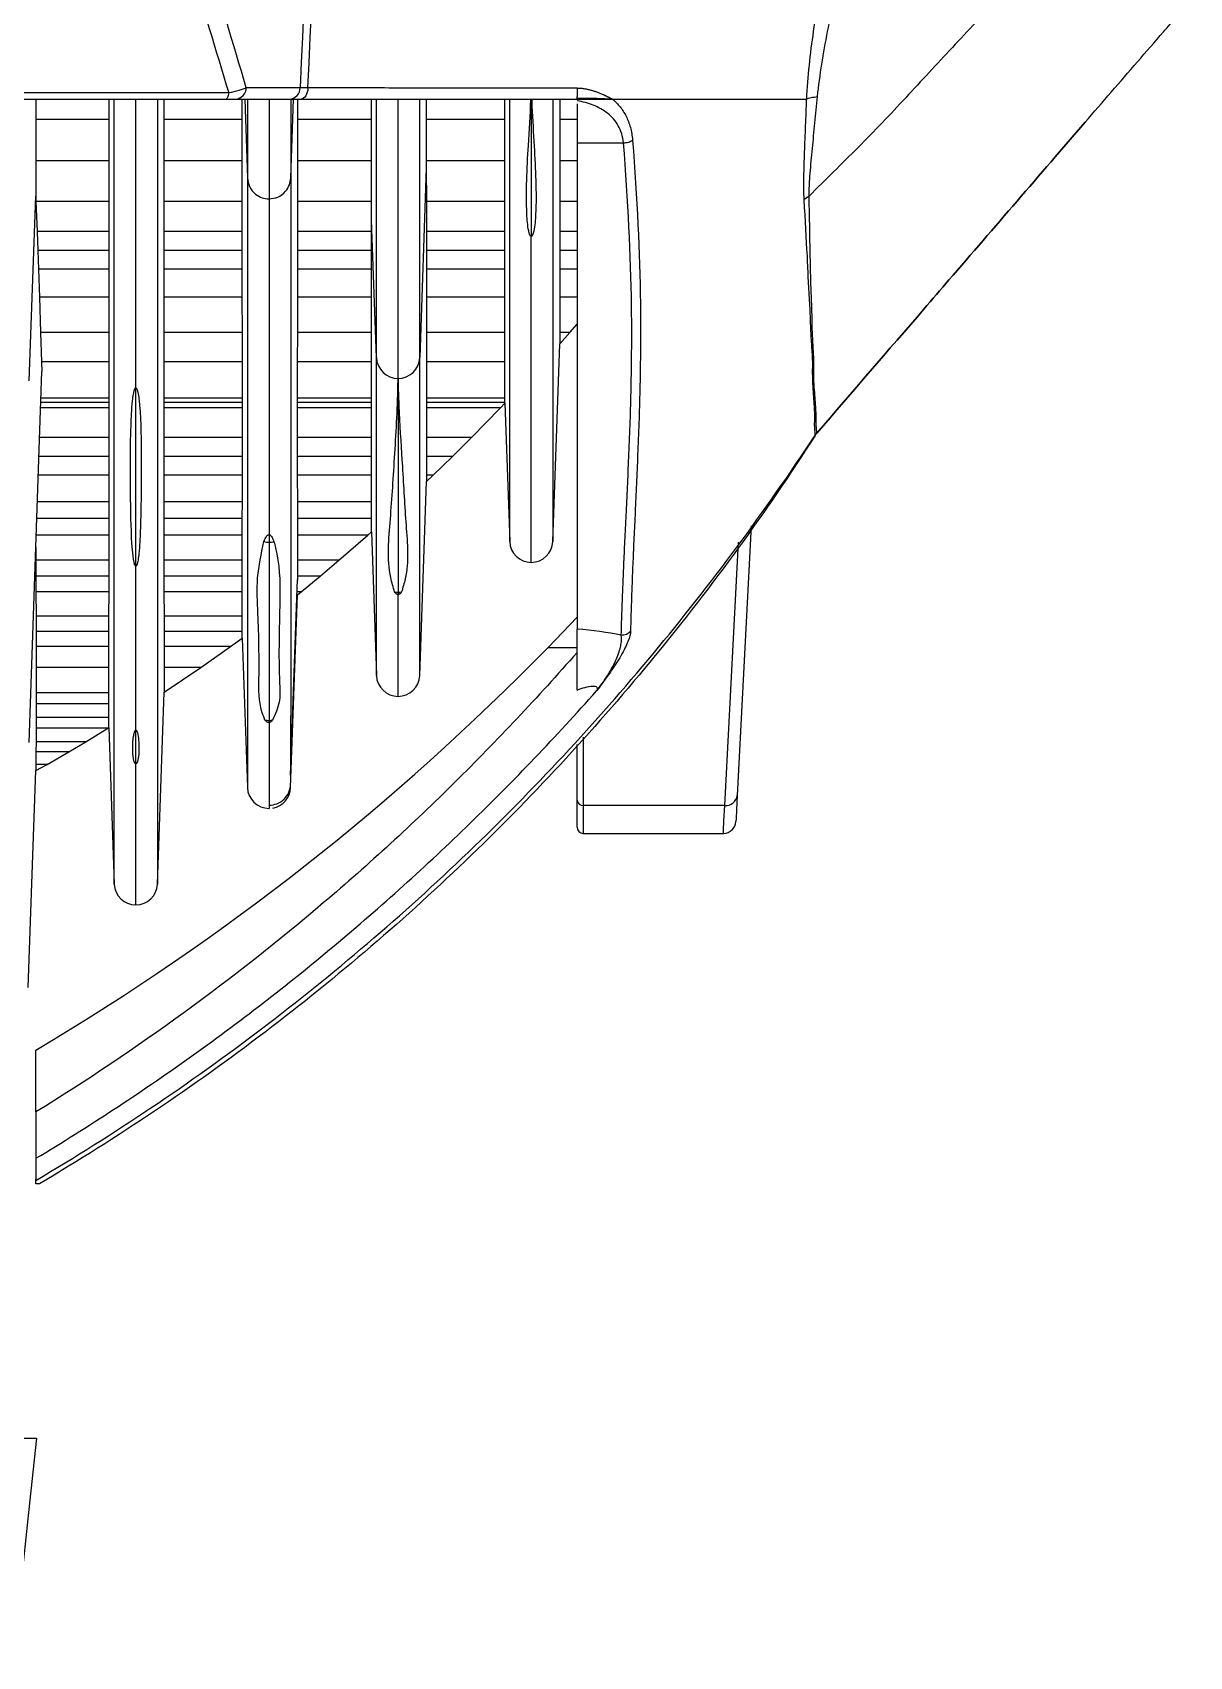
# Model space of a CAD drawing. Extents: x 9.3 to 87, y 1.1 to 68.8.
# Drawn here: x 39.474 to 42.254, y 2.751 to 6.653 of the extents above; entities that cross this region are included whole.
import ezdxf

# ---------------------------------------------------------------- set-up
doc = ezdxf.new("R2010")
doc.units = 0
doc.header["$MEASUREMENT"] = 0
doc.layers.add('OBJECT', color=7, linetype='CONTINUOUS')

msp = doc.modelspace()

# ---------------------------------------------------------------- linework, layer by layer
at = {"layer": 'OBJECT'}
for p, q in [((39.9457, 6.508), (38.1925, 6.508)), ((38.1925, 6.493), (39.9393, 6.493)), ((39.482, 6.493), (39.482, 6.4435)), ((39.6581, 6.4435), (39.6581, 6.493)), ((39.7901, 6.493), (39.79, 6.4435)), ((39.9623, 6.493), (40.0918, 6.493)), ((39.9782, 6.4435), (39.9782, 6.493)), ((39.9841, 6.493), (39.9907, 6.3034)), ((40.0947, 6.3034), (40.1013, 6.493)), ((40.1109, 6.493), (40.1109, 6.4435)), ((40.2889, 6.4435), (40.2889, 6.493)), ((40.4204, 6.493), (40.4204, 6.4435)), ((40.6089, 6.4435), (40.609, 6.493)), ((40.6725, 6.4917), (40.6725, 6.1631)), ((40.7411, 6.493), (40.7411, 6.4435)), ((40.7825, 6.4816), (40.7825, 6.3877)), ((41.3231, 6.493), (41.3333, 6.4929)), ((39.482, 6.4435), (39.482, 6.3448)), ((39.6581, 6.4435), (39.482, 6.4435)), ((39.6581, 6.3448), (39.6581, 6.4435)), ((39.79, 6.4435), (39.79, 6.3448)), ((39.9782, 6.4435), (39.79, 6.4435)), ((39.9782, 6.3448), (39.9782, 6.4435)), ((40.1109, 6.4435), (40.1109, 6.3448)), ((40.2889, 6.4435), (40.1109, 6.4435)), ((40.289, 6.3448), (40.2889, 6.4435)), ((40.4204, 6.4435), (40.4204, 6.3448)), ((40.6089, 6.4435), (40.4204, 6.4435)), ((40.609, 6.3448), (40.6089, 6.4435)), ((40.7411, 6.4435), (40.741, 6.3448)), ((40.7825, 6.4435), (40.7411, 6.4435)), ((40.7825, 6.3877), (40.8941, 6.3877)), ((40.7825, 6.3877), (40.7825, 5.2196)), ((39.482, 6.3448), (39.482, 6.2593)), ((39.6581, 6.3448), (39.482, 6.3448)), ((39.6582, 6.2471), (39.6581, 6.3448)), ((39.79, 6.3448), (39.7899, 6.2471)), ((39.9782, 6.3448), (39.79, 6.3448)), ((39.9782, 6.2471), (39.9782, 6.3448)), ((40.1109, 6.3448), (40.1108, 6.2471)), ((40.289, 6.3448), (40.1109, 6.3448)), ((40.289, 6.2471), (40.289, 6.3448)), ((40.4204, 6.3271), (40.4045, 5.8719)), ((40.4204, 6.3448), (40.4204, 6.3271)), ((40.609, 6.3448), (40.4204, 6.3448)), ((40.4204, 6.3271), (40.4205, 6.2471)), ((40.6091, 6.2471), (40.609, 6.3448)), ((40.741, 6.3448), (40.7409, 6.2471)), ((40.7825, 6.3448), (40.741, 6.3448)), ((39.4665, 5.8158), (39.482, 6.2593)), ((39.482, 6.2593), (39.4824, 6.2471)), ((39.6582, 6.2471), (39.4824, 6.2471)), ((39.4824, 6.2471), (39.4851, 6.175)), ((39.6582, 6.175), (39.6582, 6.2471)), ((39.7899, 6.2471), (39.7899, 6.175)), ((39.9782, 6.2471), (39.7899, 6.2471)), ((39.9782, 6.175), (39.9782, 6.2471)), ((40.0425, 6.2532), (40.0426, 6.2532)), ((40.1108, 6.2471), (40.1108, 6.175)), ((40.289, 6.2471), (40.1108, 6.2471)), ((40.289, 6.2022), (40.289, 6.2471)), ((40.6091, 6.2471), (40.4205, 6.2471)), ((40.4205, 6.2471), (40.4205, 6.175)), ((40.6091, 6.175), (40.6091, 6.2471)), ((40.7409, 6.2471), (40.741, 6.175)), ((40.7825, 6.2471), (40.7409, 6.2471)), ((39.4851, 6.175), (39.4868, 6.1293)), ((39.6582, 6.175), (39.4851, 6.175)), ((39.6582, 6.1293), (39.6582, 6.175)), ((39.7899, 6.175), (39.7899, 6.1293)), ((39.9782, 6.175), (39.7899, 6.175)), ((39.9783, 6.1293), (39.9782, 6.175)), ((40.1108, 6.175), (40.1107, 6.1293)), ((40.289, 6.175), (40.1108, 6.175)), ((40.3006, 5.8719), (40.289, 6.2022)), ((40.289, 6.175), (40.289, 6.2022)), ((40.289, 6.1293), (40.289, 6.175)), ((40.4205, 6.175), (40.4205, 6.1293)), ((40.6091, 6.175), (40.4205, 6.175)), ((40.6091, 6.1293), (40.6091, 6.175)), ((40.741, 6.175), (40.741, 6.1293)), ((40.7825, 6.175), (40.741, 6.175)), ((39.4868, 6.1293), (39.4884, 6.084)), ((39.6582, 6.1293), (39.4868, 6.1293)), ((39.6582, 6.084), (39.6582, 6.1293)), ((39.7899, 6.1293), (39.7899, 6.084)), ((39.9783, 6.1293), (39.7899, 6.1293)), ((39.9783, 6.084), (39.9783, 6.1293)), ((40.1107, 6.1293), (40.1107, 6.084)), ((40.289, 6.1293), (40.1107, 6.1293)), ((40.2889, 6.084), (40.289, 6.1293)), ((40.4205, 6.1293), (40.4205, 6.084)), ((40.6091, 6.1293), (40.4205, 6.1293)), ((40.6091, 6.084), (40.6091, 6.1293)), ((40.741, 6.1293), (40.7411, 6.084)), ((40.7825, 6.1293), (40.741, 6.1293)), ((39.4884, 6.084), (39.4908, 6.0169)), ((39.6582, 6.084), (39.4884, 6.084)), ((39.6583, 6.0169), (39.6582, 6.084)), ((39.7899, 6.084), (39.7899, 6.0169)), ((39.9783, 6.084), (39.7899, 6.084)), ((39.9783, 6.0169), (39.9783, 6.084)), ((40.1107, 6.084), (40.1107, 6.0169)), ((40.2889, 6.084), (40.1107, 6.084)), ((40.2889, 6.0169), (40.2889, 6.084)), ((40.4205, 6.084), (40.4205, 6.0169)), ((40.6091, 6.084), (40.4205, 6.084)), ((40.6091, 6.0169), (40.6091, 6.084)), ((40.7411, 6.084), (40.7411, 6.0169)), ((40.7825, 6.084), (40.7411, 6.084)), ((39.4908, 6.0169), (39.4937, 5.9325)), ((39.6583, 6.0169), (39.4908, 6.0169)), ((39.6583, 5.9325), (39.6583, 6.0169)), ((39.7899, 6.0169), (39.7898, 5.9325)), ((39.9783, 6.0169), (39.7899, 6.0169)), ((39.9784, 5.9325), (39.9783, 6.0169)), ((40.1107, 6.0169), (40.1106, 5.9325)), ((40.2889, 6.0169), (40.1107, 6.0169)), ((40.2889, 5.9325), (40.2889, 6.0169)), ((40.4205, 6.0169), (40.4206, 5.9325)), ((40.6091, 6.0169), (40.4205, 6.0169)), ((40.609, 5.9325), (40.6091, 6.0169)), ((40.7825, 6.0169), (40.7411, 6.0169)), ((39.4937, 5.9325), (39.4962, 5.8619)), ((39.6583, 5.9325), (39.4937, 5.9325)), ((39.6583, 5.8619), (39.6583, 5.9325)), ((39.7898, 5.9325), (39.7898, 5.8619)), ((39.9784, 5.9325), (39.7898, 5.9325)), ((39.9784, 5.8619), (39.9784, 5.9325)), ((40.1106, 5.9325), (40.1105, 5.8619)), ((40.2889, 5.9325), (40.1106, 5.9325)), ((40.2888, 5.8619), (40.2889, 5.9325)), ((40.4206, 5.9325), (40.4207, 5.8619)), ((40.609, 5.9325), (40.4206, 5.9325)), ((40.609, 5.8619), (40.609, 5.9325)), ((40.7409, 5.9052), (40.7655, 5.9325)), ((40.7655, 5.9325), (40.7409, 5.9325)), ((40.7655, 5.9325), (40.7825, 5.9519)), ((40.7243, 5.4299), (40.7409, 5.9052)), ((39.4962, 5.8619), (39.497, 5.8386)), ((39.6583, 5.8619), (39.4962, 5.8619)), ((39.6583, 5.774), (39.6583, 5.8619)), ((39.7898, 5.8619), (39.7899, 5.774)), ((39.9784, 5.8619), (39.7898, 5.8619)), ((39.9785, 5.774), (39.9784, 5.8619)), ((40.1105, 5.8619), (40.1105, 5.774)), ((40.2888, 5.8619), (40.1105, 5.8619)), ((40.2888, 5.774), (40.2888, 5.8619)), ((40.4207, 5.8619), (40.4208, 5.774)), ((40.609, 5.8619), (40.4207, 5.8619)), ((39.4659, 4.947), (39.497, 5.8386)), ((40.3525, 5.8216), (40.3525, 5.8216)), ((40.3525, 5.8216), (40.3525, 5.3081)), ((39.7225, 5.3709), (39.7225, 5.7992)), ((39.6583, 5.7515), (39.494, 5.7515)), ((39.6583, 5.7641), (39.4944, 5.7641)), ((39.6583, 5.774), (39.4948, 5.774)), ((39.6582, 5.6798), (39.6583, 5.7515)), ((39.6583, 5.7641), (39.6583, 5.774)), ((39.6583, 5.7515), (39.6583, 5.7641)), ((39.7899, 5.774), (39.7899, 5.7641)), ((39.9785, 5.774), (39.7899, 5.774)), ((39.7899, 5.7641), (39.7899, 5.7515)), ((39.9785, 5.7641), (39.7899, 5.7641)), ((39.7899, 5.7515), (39.7899, 5.6798)), ((39.9785, 5.7515), (39.7899, 5.7515)), ((39.9785, 5.7641), (39.9785, 5.774)), ((39.9785, 5.7515), (39.9785, 5.7641)), ((39.9785, 5.6798), (39.9785, 5.7515)), ((40.1105, 5.7515), (40.1104, 5.6798)), ((40.1105, 5.774), (40.1105, 5.7641)), ((40.2888, 5.774), (40.1105, 5.774)), ((40.1105, 5.7641), (40.1105, 5.7515)), ((40.2888, 5.7641), (40.1105, 5.7641)), ((40.2888, 5.7515), (40.1105, 5.7515)), ((40.2886, 5.6798), (40.2888, 5.7515)), ((40.2888, 5.7641), (40.2888, 5.774)), ((40.2888, 5.7515), (40.2888, 5.7641)), ((40.4208, 5.774), (40.4209, 5.7641)), ((40.6091, 5.774), (40.4208, 5.774)), ((40.4209, 5.7641), (40.4209, 5.7515)), ((40.6092, 5.7641), (40.4209, 5.7641)), ((40.4209, 5.7515), (40.4209, 5.6798)), ((40.5986, 5.7515), (40.4209, 5.7515)), ((40.5288, 5.6798), (40.5986, 5.7515)), ((40.5986, 5.7515), (40.6092, 5.7626)), ((40.6092, 5.7641), (40.6091, 5.774)), ((40.6092, 5.7626), (40.6092, 5.7641)), ((40.6092, 5.7626), (40.6208, 5.4299)), ((39.6582, 5.6798), (39.4915, 5.6798)), ((39.6582, 5.6344), (39.6582, 5.6798)), ((39.7899, 5.6798), (39.7899, 5.6344)), ((39.9785, 5.6798), (39.7899, 5.6798)), ((39.9785, 5.6344), (39.9785, 5.6798)), ((40.1104, 5.6798), (40.1104, 5.6344)), ((40.2886, 5.6798), (40.1104, 5.6798)), ((40.2885, 5.6344), (40.2886, 5.6798)), ((40.4209, 5.6798), (40.4209, 5.6344)), ((40.5288, 5.6798), (40.4209, 5.6798)), ((40.4832, 5.6344), (40.5288, 5.6798)), ((39.6582, 5.6344), (39.4899, 5.6344)), ((39.6582, 5.5896), (39.6582, 5.6344)), ((39.7899, 5.6344), (39.7899, 5.5896)), ((39.9785, 5.6344), (39.7899, 5.6344)), ((39.9784, 5.5896), (39.9785, 5.6344)), ((40.1104, 5.6344), (40.1105, 5.5896)), ((40.2885, 5.6344), (40.1104, 5.6344)), ((40.2885, 5.5896), (40.2885, 5.6344)), ((40.4209, 5.6344), (40.4208, 5.5896)), ((40.4832, 5.6344), (40.4209, 5.6344)), ((40.437, 5.5896), (40.4832, 5.6344)), ((39.6582, 5.5896), (39.4883, 5.5896)), ((39.6582, 5.5255), (39.6582, 5.5896)), ((39.7899, 5.5896), (39.7899, 5.5255)), ((39.9784, 5.5896), (39.7899, 5.5896)), ((39.9784, 5.5255), (39.9784, 5.5896)), ((40.1105, 5.5896), (40.1106, 5.5255)), ((40.2885, 5.5896), (40.1105, 5.5896)), ((40.2884, 5.5255), (40.2885, 5.5896)), ((40.4208, 5.5744), (40.437, 5.5896)), ((40.4208, 5.5896), (40.4208, 5.5744)), ((40.437, 5.5896), (40.4208, 5.5896)), ((40.4045, 5.1081), (40.4208, 5.5744)), ((39.6582, 5.5255), (39.4861, 5.5255)), ((39.6581, 5.485), (39.6582, 5.5255)), ((39.7899, 5.5255), (39.7899, 5.485)), ((39.9784, 5.5255), (39.7899, 5.5255)), ((39.9783, 5.485), (39.9784, 5.5255)), ((40.1106, 5.5255), (40.1107, 5.485)), ((40.2884, 5.5255), (40.1106, 5.5255)), ((40.2885, 5.485), (40.2884, 5.5255)), ((39.6581, 5.485), (39.4847, 5.485)), ((39.6581, 5.4453), (39.6581, 5.485)), ((39.7899, 5.485), (39.7899, 5.4453)), ((39.9783, 5.485), (39.7899, 5.485)), ((39.9783, 5.4453), (39.9783, 5.485)), ((40.1107, 5.485), (40.1108, 5.4453)), ((40.2885, 5.485), (40.1107, 5.485)), ((41.2012, 5.4677), (41.1673, 4.8201)), ((39.6581, 5.4453), (39.4833, 5.4453)), ((39.6581, 5.3851), (39.6581, 5.4453)), ((39.7899, 5.4453), (39.79, 5.3851)), ((39.9783, 5.4453), (39.7899, 5.4453)), ((39.9781, 5.3851), (39.9783, 5.4453)), ((40.0425, 5.4464), (40.0425, 5.4285)), ((40.0425, 5.4285), (40.0425, 5.0002)), ((40.1108, 5.4453), (40.1108, 5.3851)), ((40.2795, 5.4453), (40.1108, 5.4453)), ((40.2101, 5.3851), (40.2795, 5.4453)), ((40.2795, 5.4453), (40.2885, 5.4532)), ((40.2885, 5.4532), (40.3006, 5.1081)), ((41.1373, 4.7957), (41.1705, 5.4284)), ((39.4822, 5.4156), (39.4824, 5.3851)), ((39.6581, 5.3851), (39.4824, 5.3851)), ((39.4824, 5.3851), (39.4825, 5.347)), ((39.6581, 5.347), (39.6581, 5.3851)), ((39.79, 5.3851), (39.79, 5.347)), ((39.9781, 5.3851), (39.79, 5.3851)), ((39.978, 5.347), (39.9781, 5.3851)), ((40.1108, 5.3851), (40.1107, 5.347)), ((40.2101, 5.3851), (40.1108, 5.3851)), ((40.1653, 5.347), (40.2101, 5.3851)), ((39.4825, 5.347), (39.4826, 5.3089)), ((39.6581, 5.347), (39.4825, 5.347)), ((39.6581, 5.3089), (39.6581, 5.347)), ((39.79, 5.347), (39.7901, 5.3089)), ((39.978, 5.347), (39.79, 5.347)), ((39.978, 5.3089), (39.978, 5.347)), ((40.1107, 5.347), (40.1107, 5.336)), ((40.1653, 5.347), (40.1107, 5.347)), ((40.1198, 5.3089), (40.1653, 5.347)), ((39.4826, 5.3089), (39.4827, 5.2504)), ((39.6581, 5.3089), (39.4826, 5.3089)), ((39.658, 5.2504), (39.6581, 5.3089)), ((39.7901, 5.3089), (39.7903, 5.2504)), ((39.978, 5.3089), (39.7901, 5.3089)), ((39.978, 5.2504), (39.978, 5.3089)), ((40.0945, 4.8688), (40.1109, 5.3385)), ((40.1106, 5.3016), (40.1198, 5.3089)), ((40.1198, 5.3089), (40.1107, 5.3089)), ((40.3525, 5.3081), (40.3525, 5.3026)), ((40.0945, 4.8391), (40.1106, 5.3016)), ((39.4827, 5.2504), (39.4827, 5.2136)), ((39.658, 5.2504), (39.4827, 5.2504)), ((39.6579, 5.2136), (39.658, 5.2504)), ((39.7903, 5.2504), (39.7903, 5.2136)), ((39.978, 5.2504), (39.7903, 5.2504)), ((39.978, 5.2136), (39.978, 5.2504)), ((40.7128, 5.1756), (40.7825, 5.2481)), ((39.4827, 5.2136), (39.4828, 5.1775)), ((39.6579, 5.2136), (39.4827, 5.2136)), ((39.6578, 5.1775), (39.6579, 5.2136)), ((39.7903, 5.2136), (39.7903, 5.1775)), ((39.978, 5.2136), (39.7903, 5.2136)), ((39.9502, 5.1775), (39.978, 5.1981)), ((39.978, 5.1981), (39.978, 5.2136)), ((39.978, 5.1981), (39.9906, 4.8391)), ((39.4828, 5.1775), (39.4829, 5.1272)), ((39.6578, 5.1775), (39.4828, 5.1775)), ((39.6576, 5.1272), (39.6578, 5.1775)), ((39.7903, 5.1775), (39.7904, 5.1272)), ((39.9502, 5.1775), (39.7903, 5.1775)), ((39.8784, 5.1272), (39.9502, 5.1775)), ((40.7128, 5.1756), (40.7825, 5.1756)), ((39.4829, 5.1272), (39.4829, 5.0663)), ((39.6576, 5.1272), (39.4829, 5.1272)), ((39.6576, 5.0663), (39.6576, 5.1272)), ((39.7904, 5.0684), (39.8784, 5.1272)), ((39.8784, 5.1272), (39.7904, 5.1272)), ((39.4829, 5.04), (39.4828, 5.007)), ((39.4829, 5.0663), (39.4829, 5.04)), ((39.6576, 5.0663), (39.4829, 5.0663)), ((39.6576, 5.04), (39.4829, 5.04)), ((39.6576, 5.04), (39.6576, 5.0663)), ((39.6576, 5.007), (39.6576, 5.04)), ((39.7743, 4.6069), (39.7904, 5.0684)), ((39.4828, 5.007), (39.4827, 4.9812)), ((39.6576, 5.007), (39.4828, 5.007)), ((39.6576, 4.9829), (39.6576, 5.007)), ((40.0425, 5.0002), (40.0425, 4.9951)), ((39.4827, 4.9812), (39.4827, 4.9489)), ((39.655, 4.9812), (39.4827, 4.9812)), ((39.6026, 4.9489), (39.655, 4.9812)), ((39.655, 4.9812), (39.6576, 4.9829)), ((39.6576, 4.9829), (39.6708, 4.6069)), ((39.7225, 4.896), (39.7225, 4.9767)), ((40.7975, 4.96), (40.7975, 4.7957)), ((39.4826, 4.9245), (39.4825, 4.8944)), ((39.4827, 4.9489), (39.4826, 4.9245)), ((39.5616, 4.9245), (39.4826, 4.9245)), ((39.6026, 4.9489), (39.4827, 4.9489)), ((39.5092, 4.8944), (39.5616, 4.9245)), ((39.5616, 4.9245), (39.6026, 4.9489)), ((40.7825, 4.8087), (40.7825, 4.9424)), ((39.4642, 4.3582), (39.4824, 4.8796)), ((39.4824, 4.8796), (39.5092, 4.8944)), ((39.4825, 4.8944), (39.4824, 4.8796)), ((39.5092, 4.8944), (39.4825, 4.8944)), ((40.7825, 4.7437), (40.7825, 4.8087)), ((40.0425, 4.7979), (40.0425, 4.7889)), ((41.1373, 4.7957), (40.7975, 4.7957)), ((40.7975, 4.7957), (40.7975, 4.7287)), ((40.7975, 4.7287), (41.134, 4.7287)), ((39.4825, 4.0595), (39.4825, 4.2081)), ((39.4835, 3.2759), (39.4835, 3.2759))]:
    msp.add_line(p, q, dxfattribs=at)
at = {"layer": 'OBJECT', "flags": 128}
for points in [[(40.1174, 6.5203), (40.0865, 6.5203), (39.9879, 6.5203)], [(40.1361, 6.5198), (40.1355, 6.5144), (40.1344, 6.5093), (40.1328, 6.5047), (40.1308, 6.5007), (40.1284, 6.4974), (40.1257, 6.4949), (40.1228, 6.4935), (40.1198, 6.493)], [(39.9457, 6.508), (39.9451, 6.5047), (39.9445, 6.5017), (39.9438, 6.4992), (39.943, 6.497), (39.9421, 6.4952), (39.9412, 6.494), (39.9403, 6.4932), (39.9393, 6.493)], [(40.8679, 6.4929), (40.8672, 6.4929), (40.8664, 6.493)], [(41.1673, 4.8201), (41.1655, 4.7854), (41.1644, 4.7642), (41.164, 4.7571), (41.164, 4.7571)], [(41.134, 4.7287), (41.1344, 4.7363), (41.1355, 4.7588), (41.1373, 4.7957)], [(39.4835, 3.2759), (39.4648, 3.0974), (39.4464, 2.9224), (39.4284, 2.7512)]]:
    msp.add_lwpolyline(points, dxfattribs=at)
at = {"layer": 'OBJECT'}
for centre, radius, start, end in [((39.9602, 6.5205), 0.0277, 274.2427, 359.4996), ((40.0897, 6.5205), 0.0277, 274.245, 359.5321), ((40.3525, 5.8737), 0.052, 182, 270), ((40.3525, 5.8737), 0.052, 270, 358), ((40.0425, 5.4903), 0.0619, 258.5707, 270.0228), ((40.0425, 5.4903), 0.0619, 269.9778, 281.0092), ((40.6725, 5.4317), 0.0518, 182, 270), ((40.6725, 5.4317), 0.0518, 270, 358), ((40.3525, 5.3636), 0.0555, 261.4716, 270.0065), ((40.3525, 5.3636), 0.0555, 269.9937, 278.5282), ((36.4205, 9.368), 6, 300.68604, 315.67495), ((40.3525, 5.1099), 0.052, 182, 270), ((40.3525, 5.1099), 0.052, 270, 358), ((40.0425, 5.0548), 0.0545, 259.773, 270.0071), ((40.0425, 5.0549), 0.0546, 269.999, 278.622), ((40.0425, 4.8409), 0.052, 182, 269.9931), ((40.0425, 4.8409), 0.052, 280.3224, 358), ((40.7966, 4.8097), 0.0141, 184.4017, 273.8104), ((41.1395, 4.8236), 0.028, 265.5227, 352.8238), ((40.7975, 4.7437), 0.015, 180, 270), ((41.134, 4.7587), 0.03, 271.6903, 357), ((39.7225, 4.6087), 0.0518, 182, 270), ((39.7225, 4.6087), 0.0518, 270, 358)]:
    msp.add_arc(centre, radius, start, end, dxfattribs=at)
for points, knots in [([(40.2401, 10.4063), (40.2358, 10.0818), (40.2297, 9.7574), (40.2143, 9.109), (40.2049, 8.7849), (40.1727, 7.813), (40.1458, 7.166), (40.1174, 6.5203)], [0, 0, 0, 0, 0.25, 0.25, 0.5, 0.5, 1, 1, 1, 1]), ([(40.1361, 6.5198), (40.1657, 7.1656), (40.1937, 7.8128), (40.2271, 8.7849), (40.2367, 9.1091), (40.2526, 9.7577), (40.2588, 10.0822), (40.2632, 10.4067)], [0, 0, 0, 0, 0.5, 0.5, 0.75, 0.75, 1, 1, 1, 1]), ([(42.2517, 7.2093), (42.2137, 7.1701), (42.1764, 7.1303), (42.1197, 7.0712), (42.1006, 7.0517), (42.0626, 7.0125), (42.0435, 6.9929), (41.9864, 6.9341), (41.9484, 6.8949), (41.8913, 6.8358), (41.8723, 6.8161), (41.8344, 6.7766), (41.7778, 6.7171), (41.7028, 6.6372), (41.6468, 6.5769), (41.6095, 6.5366), (41.5909, 6.5164), (41.5535, 6.4761), (41.5347, 6.456), (41.4967, 6.4161), (41.4774, 6.3964), (41.4383, 6.3574), (41.4186, 6.3379), (41.3793, 6.2989), (41.3596, 6.2794), (41.34, 6.2599)], [0, 0, 0, 0, 0.125, 0.125, 0.1875, 0.1875, 0.25, 0.25, 0.375, 0.375, 0.4375, 0.4375, 0.5, 0.625, 0.6875, 0.6875, 0.75, 0.75, 0.8125, 0.8125, 0.875, 0.875, 0.9375, 0.9375, 1, 1, 1, 1]), ([(41.3791, 6.8204), (41.3676, 6.7654), (41.3579, 6.7106), (41.3422, 6.6014), (41.3363, 6.547), (41.3334, 6.493)], [0, 0, 0, 0, 0.5, 0.5, 1, 1, 1, 1]), ([(41.3601, 6.4988), (41.3629, 6.5248), (41.3665, 6.5509), (41.3747, 6.603), (41.3793, 6.6291), (41.3946, 6.7073), (41.4066, 6.7595), (41.4204, 6.8117)], [0, 0, 0, 0, 0.25, 0.25, 0.5, 0.5, 1, 1, 1, 1]), ([(42.003, 6.4372), (42.045, 6.4858), (42.0869, 6.5342), (42.1498, 6.6066), (42.1707, 6.6307), (42.2021, 6.6667), (42.2126, 6.6787), (42.2282, 6.6965), (42.2334, 6.7024), (42.2437, 6.7142), (42.2488, 6.72), (42.2539, 6.7257)], [0, 0, 0, 0, 0.5, 0.5, 0.75, 0.75, 0.875, 0.875, 0.9375, 0.9375, 1, 1, 1, 1]), ([(39.9879, 6.5203), (39.9832, 6.5178), (39.9772, 6.5155), (39.9627, 6.5112), (39.9544, 6.5094), (39.9457, 6.508)], [0, 0, 0, 0, 0.5, 0.5, 1, 1, 1, 1]), ([(40.1361, 6.5198), (40.1322, 6.5198), (40.1288, 6.5199), (40.1225, 6.5201), (40.1197, 6.5202), (40.1174, 6.5203)], [0, 0, 0, 0, 0.5, 0.5, 1, 1, 1, 1]), ([(40.7825, 6.5188), (40.6856, 6.519), (40.5831, 6.5192), (40.4213, 6.5194), (40.366, 6.5195), (40.2528, 6.5197), (40.195, 6.5197), (40.1361, 6.5198)], [0, 0, 0, 0, 0.5, 0.5, 0.75, 0.75, 1, 1, 1, 1]), ([(40.8664, 6.493), (40.866, 6.4932), (40.8652, 6.4935), (40.8641, 6.4941), (40.8629, 6.4947), (40.8618, 6.4953), (40.8606, 6.4959), (40.8595, 6.4964), (40.8583, 6.497), (40.8571, 6.4976), (40.856, 6.4981), (40.8548, 6.4987), (40.8536, 6.4993), (40.8525, 6.4998), (40.8513, 6.5004), (40.8501, 6.5009), (40.8489, 6.5015), (40.8469, 6.5024), (40.8439, 6.5038), (40.84, 6.5055), (40.8361, 6.5071), (40.8322, 6.5086), (40.8282, 6.5101), (40.8242, 6.5115), (40.8202, 6.5128), (40.8161, 6.5139), (40.812, 6.515), (40.8079, 6.516), (40.8037, 6.5168), (40.7996, 6.5175), (40.7954, 6.5181), (40.7911, 6.5185), (40.7868, 6.5187), (40.784, 6.5188), (40.7825, 6.5188)], [0, 0, 0, 0, 0.014682, 0.029363, 0.044045, 0.058727, 0.073408, 0.08809, 0.102772, 0.117454, 0.132135, 0.146817, 0.161499, 0.17618, 0.190862, 0.205544, 0.220225, 0.234907, 0.282725, 0.330544, 0.378362, 0.42618, 0.473999, 0.521817, 0.569635, 0.617454, 0.665272, 0.71309, 0.760908, 0.808727, 0.856545, 0.904363, 0.952182, 1, 1, 1, 1]), ([(40.7825, 6.5188), (40.7825, 6.5158), (40.7825, 6.5103), (40.7825, 6.5059), (40.7825, 6.5041)], [0, 0, 0, 0, 0.2121658, 0.4015985, 0.4015985, 0.4015985, 0.4015985]), ([(39.6708, 4.6069), (39.6708, 4.6107), (39.6708, 4.6182), (39.6708, 4.6768), (39.6708, 4.7658), (39.6708, 4.8895), (39.6708, 5.0213), (39.6708, 5.16), (39.6708, 5.3048), (39.6708, 5.4659), (39.6708, 5.6423), (39.6708, 5.8469), (39.6708, 6.0726), (39.6708, 6.2897), (39.6708, 6.4347), (39.6708, 6.493)], [0, 0, 0, 0, 0.08602, 0.170676, 0.253119, 0.332476, 0.407805, 0.478951, 0.545935, 0.608976, 0.68551, 0.763919, 0.848697, 0.939215, 1, 1, 1, 1]), ([(39.7225, 5.7992), (39.7225, 5.8609), (39.7225, 5.9881), (39.7225, 6.2179), (39.7225, 6.391), (39.7225, 6.493)], [0, 0, 0, 0, 0.27922, 0.57526, 1, 1, 1, 1]), ([(39.7743, 6.493), (39.7743, 6.4294), (39.7743, 6.2744), (39.7743, 6.0445), (39.7743, 5.8087), (39.7743, 5.5952), (39.7743, 5.3947), (39.7743, 5.212), (39.7743, 5.0533), (39.7743, 4.9139), (39.7743, 4.7809), (39.7743, 4.6833), (39.7743, 4.6193), (39.7743, 4.611), (39.7743, 4.6069)], [0, 0, 0, 0, 0.0663565, 0.1619168, 0.2506975, 0.3330027, 0.4146365, 0.5014721, 0.5748651, 0.6528443, 0.7353332, 0.8213619, 0.9099109, 1, 1, 1, 1]), ([(39.9393, 6.493), (39.9442, 6.493), (39.9486, 6.493), (39.9564, 6.493), (39.9597, 6.493), (39.9623, 6.493)], [0, 0, 0, 0, 0.5, 0.5, 1, 1, 1, 1]), ([(39.9908, 6.493), (39.9907, 6.468), (39.9907, 6.4039), (39.9907, 6.3415), (39.9907, 6.3034)], [0, 0, 0, 0, 0.3885632, 1, 1, 1, 1]), ([(40.0425, 6.493), (40.0425, 6.451), (40.0425, 6.37), (40.0425, 6.2912), (40.0425, 6.2532)], [0, 0, 0, 0, 0.517367, 1, 1, 1, 1]), ([(40.0918, 6.493), (40.0953, 6.493), (40.0995, 6.493), (40.1089, 6.493), (40.1141, 6.493), (40.1198, 6.493)], [0, 0, 0, 0, 0.5, 0.5, 1, 1, 1, 1]), ([(40.0947, 6.493), (40.0947, 6.468), (40.0947, 6.4039), (40.0947, 6.3415), (40.0947, 6.3034)], [0, 0, 0, 0, 0.388563, 1, 1, 1, 1]), ([(40.1198, 6.493), (40.1805, 6.493), (40.2399, 6.493), (40.3562, 6.493), (40.413, 6.493), (40.5788, 6.493), (40.6836, 6.493), (40.7825, 6.493)], [0, 0, 0, 0, 0.25, 0.25, 0.5, 0.5, 1, 1, 1, 1]), ([(40.3006, 5.8719), (40.3006, 5.9339), (40.3006, 6.0579), (40.3006, 6.2631), (40.3006, 6.4136), (40.3006, 6.493)], [0, 0, 0, 0, 0.3212824, 0.642404, 1, 1, 1, 1]), ([(40.3525, 5.8217), (40.3525, 5.8836), (40.3525, 6.0074), (40.3525, 6.2286), (40.3525, 6.3964), (40.3525, 6.493)], [0, 0, 0, 0, 0.2980689, 0.5959884, 1, 1, 1, 1]), ([(40.4045, 5.8719), (40.4045, 5.9339), (40.4045, 6.0579), (40.4045, 6.2631), (40.4045, 6.4136), (40.4045, 6.493)], [0, 0, 0, 0, 0.3212824, 0.642404, 1, 1, 1, 1]), ([(40.6208, 5.4299), (40.6208, 5.4336), (40.6208, 5.4411), (40.6208, 5.4993), (40.6208, 5.5876), (40.6208, 5.7102), (40.6208, 5.8401), (40.6208, 5.9806), (40.6208, 6.1312), (40.6208, 6.2857), (40.6208, 6.4033), (40.6208, 6.4726), (40.6208, 6.493)], [0, 0, 0, 0, 0.122602, 0.243319, 0.361, 0.474446, 0.581833, 0.68175, 0.788271, 0.881698, 0.965359, 1, 1, 1, 1]), ([(40.6725, 6.1631), (40.6724, 6.1631), (40.672, 6.1632), (40.6714, 6.1635), (40.6703, 6.1644), (40.668, 6.1687), (40.6638, 6.1863), (40.6588, 6.2572), (40.6639, 6.3603), (40.6706, 6.4543), (40.6715, 6.4923), (40.6715, 6.493)], [0, 0, 0, 0, 0.000919, 0.00207, 0.004257, 0.012215, 0.043785, 0.16953, 0.671917, 0.9947, 1, 1, 1, 1]), ([(40.6736, 6.493), (40.6736, 6.4907), (40.6738, 6.4847), (40.6756, 6.4466), (40.6809, 6.3545), (40.6864, 6.2563), (40.6811, 6.1857), (40.677, 6.1683), (40.6745, 6.1642), (40.6735, 6.1634), (40.673, 6.1632), (40.6727, 6.1631), (40.6725, 6.1631)], [0, 0, 0, 0, 0.019496, 0.051629, 0.33198, 0.832685, 0.958029, 0.989573, 0.996196, 0.998137, 0.999196, 1, 1, 1, 1]), ([(40.7243, 6.493), (40.7243, 6.4718), (40.7243, 6.4006), (40.7243, 6.2802), (40.7243, 6.122), (40.7243, 5.9595), (40.7243, 5.8131), (40.7243, 5.6812), (40.7243, 5.5707), (40.7243, 5.4918), (40.7243, 5.4398), (40.7243, 5.4332), (40.7243, 5.4299)], [0, 0, 0, 0, 0.036087, 0.121484, 0.217181, 0.326474, 0.448113, 0.550998, 0.658884, 0.770331, 0.884355, 1, 1, 1, 1]), ([(40.7825, 6.4952), (40.7825, 6.4961), (40.7825, 6.4974), (40.7825, 6.499), (40.7825, 6.4991), (40.7825, 6.4993)], [0.3137582, 0.3137582, 0.3137582, 0.3137582, 0.5, 0.5, 0.5156324, 0.5156324, 0.5156324, 0.5156324]), ([(40.7825, 6.4952), (40.784, 6.4953), (40.7868, 6.4953), (40.7911, 6.4953), (40.7954, 6.4954), (40.7997, 6.4953), (40.804, 6.4953), (40.8082, 6.4953), (40.8124, 6.4952), (40.8166, 6.4951), (40.8208, 6.495), (40.8249, 6.4949), (40.829, 6.4948), (40.833, 6.4946), (40.837, 6.4945), (40.8409, 6.4943), (40.8447, 6.4941), (40.8477, 6.494), (40.8497, 6.4939), (40.8508, 6.4938), (40.852, 6.4938), (40.8531, 6.4937), (40.8542, 6.4936), (40.8553, 6.4936), (40.8565, 6.4935), (40.8576, 6.4935), (40.8587, 6.4934), (40.8598, 6.4933), (40.8609, 6.4933), (40.862, 6.4932), (40.8631, 6.4931), (40.8642, 6.4931), (40.8653, 6.493), (40.866, 6.493), (40.8664, 6.493)], [0, 0, 0, 0, 0.047818, 0.095637, 0.143455, 0.191273, 0.239092, 0.28691, 0.334728, 0.382546, 0.430365, 0.478183, 0.526001, 0.57382, 0.621638, 0.669456, 0.717275, 0.765093, 0.779775, 0.794456, 0.809138, 0.82382, 0.838501, 0.853183, 0.867865, 0.882546, 0.897228, 0.91191, 0.926592, 0.941273, 0.955955, 0.970637, 0.985318, 1, 1, 1, 1]), ([(40.7825, 6.493), (40.7879, 6.493), (40.7984, 6.493), (40.8131, 6.493), (40.8277, 6.493), (40.8418, 6.493), (40.8551, 6.493), (40.8628, 6.493), (40.8664, 6.493)], [0, 0, 0, 0, 0.179941, 0.346709, 0.4995, 0.68442, 0.851154, 1, 1, 1, 1]), ([(40.8941, 6.3877), (40.8926, 6.4032), (40.8883, 6.4169), (40.8749, 6.4408), (40.866, 6.4507), (40.8454, 6.4671), (40.8338, 6.4734), (40.8092, 6.4832), (40.796, 6.4867), (40.7825, 6.4891)], [0, 0, 0, 0, 0.25, 0.25, 0.5, 0.5, 0.75, 0.75, 1, 1, 1, 1]), ([(40.8679, 6.4929), (40.8743, 6.4875), (40.8803, 6.4814), (40.8912, 6.4676), (40.896, 6.4601), (40.9044, 6.4435), (40.9079, 6.4344), (40.9132, 6.4151), (40.915, 6.4049), (40.9158, 6.3939)], [0, 0, 0, 0, 0.25, 0.25, 0.5, 0.5, 0.75, 0.75, 1, 1, 1, 1]), ([(41.3333, 6.4929), (41.3326, 6.4711), (41.3318, 6.4496), (41.3301, 6.4071), (41.3292, 6.3861), (41.3276, 6.3452), (41.327, 6.3253), (41.3264, 6.2869), (41.3264, 6.2683), (41.3274, 6.2508)], [0, 0, 0, 0, 0.25, 0.25, 0.5, 0.5, 0.75, 0.75, 1, 1, 1, 1]), ([(41.3334, 6.493), (41.3365, 6.4944), (41.3403, 6.4956), (41.3494, 6.4976), (41.3546, 6.4983), (41.3601, 6.4988)], [0, 0, 0, 0, 0.5, 0.5, 1, 1, 1, 1]), ([(41.34, 6.2599), (41.34, 6.262), (41.34, 6.2643), (41.3401, 6.2687), (41.3402, 6.271), (41.3404, 6.2778), (41.3406, 6.2823), (41.3413, 6.2962), (41.3419, 6.3056), (41.3441, 6.3344), (41.3459, 6.3541), (41.3499, 6.3945), (41.352, 6.4152), (41.3561, 6.4568), (41.3581, 6.4777), (41.3601, 6.4988)], [0, 0, 0, 0, 0.03125, 0.03125, 0.0625, 0.0625, 0.125, 0.125, 0.25, 0.25, 0.5, 0.5, 0.75, 0.75, 1, 1, 1, 1]), ([(41.6154, 5.988), (41.6356, 6.0115), (41.6559, 6.0349), (41.6761, 6.0584), (41.7851, 6.1847), (41.894, 6.3109), (42.003, 6.4372)], [0, 0, 0, 0, 0.00236285, 0.00236285, 0.00236285, 0.01507617, 0.01507617, 0.01507617, 0.01507617]), ([(42.003, 6.4372), (41.894, 6.3109), (41.7851, 6.1846), (41.6761, 6.0584), (41.6559, 6.0349), (41.6356, 6.0115), (41.6154, 5.988)], [0, 0, 0, 0, 0.01271374, 0.01271374, 0.01271374, 0.01507616, 0.01507616, 0.01507616, 0.01507616]), ([(40.8889, 5.2053), (40.8895, 5.2299), (40.8904, 5.2581), (40.8921, 5.3056), (40.8928, 5.3223), (40.8942, 5.3574), (40.8958, 5.3941), (40.8977, 5.4339), (40.8998, 5.4751), (40.9009, 5.4965), (40.904, 5.5629), (40.9059, 5.6102), (40.9091, 5.6857), (40.9102, 5.7116), (40.9118, 5.765), (40.9124, 5.7925), (40.9138, 5.8771), (40.9143, 5.9358), (40.9117, 6.1182), (40.9052, 6.2486), (40.8941, 6.3877)], [0, 0, 0, 0, 0.125, 0.125, 0.1875, 0.1875, 0.25, 0.3125, 0.3125, 0.375, 0.375, 0.5, 0.5, 0.5625, 0.5625, 0.625, 0.625, 0.75, 0.75, 1, 1, 1, 1]), ([(40.8941, 6.3877), (40.898, 6.388), (40.9021, 6.3886), (40.9097, 6.3908), (40.9131, 6.3922), (40.9158, 6.3939)], [0, 0, 0, 0, 0.5, 0.5, 1, 1, 1, 1]), ([(40.9158, 6.3939), (40.9268, 6.2547), (40.9331, 6.1242), (40.9355, 5.9417), (40.935, 5.8831), (40.9336, 5.7987), (40.9329, 5.7712), (40.9313, 5.718), (40.9303, 5.6921), (40.9272, 5.617), (40.9253, 5.5699), (40.9223, 5.5038), (40.9212, 5.4825), (40.9193, 5.4415), (40.9175, 5.4021), (40.916, 5.3656), (40.9146, 5.3308), (40.914, 5.3142), (40.9124, 5.267), (40.9116, 5.2391), (40.9111, 5.2146)], [0, 0, 0, 0, 0.25, 0.25, 0.375, 0.375, 0.4375, 0.4375, 0.5, 0.5, 0.625, 0.625, 0.6875, 0.6875, 0.75, 0.8125, 0.8125, 0.875, 0.875, 1, 1, 1, 1]), ([(39.9907, 6.3034), (39.9907, 6.2029), (39.9907, 6.0053), (39.9907, 5.7408), (39.9907, 5.5131), (39.9906, 5.3225), (39.9906, 5.1643), (39.9906, 5.027), (39.9906, 4.9202), (39.9906, 4.8525), (39.9906, 4.8436), (39.9906, 4.8391)], [0, 0, 0, 0, 0.130922, 0.257354, 0.375016, 0.481399, 0.581339, 0.679843, 0.783111, 0.890386, 1, 1, 1, 1]), ([(39.9907, 6.3034), (39.9918, 6.2962), (39.9942, 6.2814), (40.0082, 6.2647), (40.0253, 6.2549), (40.0369, 6.2538), (40.0425, 6.2532)], [0, 0, 0, 0, 0.270087, 0.561688, 0.788984, 1, 1, 1, 1]), ([(40.0426, 6.2532), (40.0499, 6.254), (40.0649, 6.2558), (40.0821, 6.2693), (40.0924, 6.2862), (40.0939, 6.2978), (40.0947, 6.3034)], [0, 0, 0, 0, 0.270415, 0.561725, 0.788827, 1, 1, 1, 1]), ([(40.0947, 6.3034), (40.0946, 6.2029), (40.0946, 6.0053), (40.0946, 5.7408), (40.0946, 5.5131), (40.0946, 5.3224), (40.0946, 5.1644), (40.0945, 5.0267), (40.0945, 4.9212), (40.0945, 4.8627), (40.0945, 4.8547), (40.0945, 4.8523)], [0, 0, 0, 0, 0.13971, 0.27463, 0.400189, 0.513714, 0.620363, 0.725479, 0.835679, 0.950155, 1, 1, 1, 1]), ([(40.0425, 6.2532), (40.0425, 6.2532), (40.0425, 6.2531), (40.0425, 6.253), (40.0425, 6.253)], [0, 0, 0, 0, 0.559885, 1, 1, 1, 1]), ([(40.0425, 6.2532), (40.0425, 6.2532), (40.0426, 6.2532), (40.0426, 6.2532), (40.0426, 6.2532)], [0, 0, 0, 0, 0.558241, 1, 1, 1, 1]), ([(40.0425, 6.253), (40.0425, 6.1664), (40.0425, 5.9954), (40.0425, 5.7779), (40.0425, 5.5947), (40.0425, 5.4949), (40.0425, 5.4464)], [0, 0, 0, 0, 0.2943602, 0.581245, 0.7968207, 1, 1, 1, 1]), ([(41.3274, 6.2508), (41.3302, 6.2023), (41.3329, 6.1577), (41.336, 6.0956), (41.3367, 6.0756), (41.3387, 6.0377), (41.3399, 6.0199), (41.3419, 5.9859), (41.3426, 5.9695), (41.3433, 5.9379), (41.3441, 5.9233), (41.346, 5.896), (41.347, 5.8833), (41.3478, 5.8647), (41.3479, 5.8586), (41.3478, 5.8463), (41.3477, 5.8403), (41.3478, 5.8232), (41.3482, 5.8129), (41.3492, 5.7941), (41.3498, 5.7855), (41.3516, 5.7615), (41.3526, 5.7479), (41.3529, 5.7323), (41.3529, 5.7293), (41.3528, 5.7234), (41.3527, 5.7204), (41.3524, 5.7122), (41.3526, 5.7076), (41.3534, 5.6954), (41.3542, 5.6895), (41.3539, 5.6841)], [0, 0, 0, 0, 0.125, 0.125, 0.1875, 0.1875, 0.25, 0.25, 0.3125, 0.3125, 0.375, 0.375, 0.4375, 0.4375, 0.46875, 0.46875, 0.5, 0.5, 0.5625, 0.5625, 0.625, 0.625, 0.75, 0.75, 0.78125, 0.78125, 0.8125, 0.8125, 0.875, 0.875, 1, 1, 1, 1]), ([(41.3586, 5.6902), (41.3587, 5.6955), (41.3578, 5.7012), (41.3568, 5.713), (41.3565, 5.7174), (41.3567, 5.7255), (41.3568, 5.7284), (41.3568, 5.7342), (41.3568, 5.7372), (41.3563, 5.7524), (41.3552, 5.7658), (41.3533, 5.7895), (41.3526, 5.798), (41.3515, 5.8166), (41.3511, 5.8267), (41.351, 5.8437), (41.3511, 5.8497), (41.3513, 5.862), (41.3512, 5.8681), (41.3506, 5.8867), (41.3497, 5.8994), (41.3481, 5.9266), (41.3474, 5.9411), (41.3471, 5.9649), (41.3471, 5.9731), (41.3466, 5.9896), (41.3464, 5.998), (41.3454, 6.0239), (41.3446, 6.0419), (41.3437, 6.0709), (41.3435, 6.0808), (41.3432, 6.1011), (41.343, 6.1115), (41.342, 6.1644), (41.3408, 6.21), (41.34, 6.2599)], [0, 0, 0, 0, 0.125, 0.125, 0.1875, 0.1875, 0.21875, 0.21875, 0.25, 0.25, 0.375, 0.375, 0.4375, 0.4375, 0.5, 0.5, 0.53125, 0.53125, 0.5625, 0.5625, 0.625, 0.625, 0.6875, 0.6875, 0.71875, 0.71875, 0.75, 0.75, 0.8125, 0.8125, 0.84375, 0.84375, 0.875, 0.875, 1, 1, 1, 1]), ([(40.6725, 5.3799), (40.6725, 5.3843), (40.6725, 5.393), (40.6725, 5.4606), (40.6725, 5.564), (40.6725, 5.7041), (40.6725, 5.8503), (40.6725, 6.0023), (40.6725, 6.1117), (40.6725, 6.1631)], [0, 0, 0, 0, 0.159104, 0.315428, 0.467212, 0.6125, 0.754724, 0.884556, 1, 1, 1, 1]), ([(40.7411, 6.0169), (40.7411, 5.9996), (40.741, 5.965), (40.741, 5.9433), (40.7409, 5.9325)], [0, 0, 0, 0, 0.498775, 1, 1, 1, 1]), ([(40.7409, 5.9325), (40.7409, 5.9246), (40.7409, 5.9087), (40.7409, 5.9064), (40.7409, 5.9052)], [0, 0, 0, 0, 0.498581, 1, 1, 1, 1]), ([(40.3006, 5.1081), (40.3006, 5.1119), (40.3006, 5.1195), (40.3006, 5.179), (40.3006, 5.2698), (40.3006, 5.3981), (40.3006, 5.5401), (40.3006, 5.6968), (40.3006, 5.8139), (40.3006, 5.8719)], [0, 0, 0, 0, 0.1517066, 0.3010924, 0.4467941, 0.5874491, 0.7285956, 0.8653203, 1, 1, 1, 1]), ([(40.4045, 5.1081), (40.4045, 5.1119), (40.4045, 5.1195), (40.4045, 5.179), (40.4045, 5.2698), (40.4045, 5.3981), (40.4045, 5.5401), (40.4045, 5.6968), (40.4045, 5.8139), (40.4045, 5.8719)], [0, 0, 0, 0, 0.1517066, 0.3010924, 0.4467941, 0.5874491, 0.7285956, 0.8653203, 1, 1, 1, 1]), ([(40.6091, 5.774), (40.6091, 5.7835), (40.6091, 5.8027), (40.609, 5.8421), (40.609, 5.8619)], [0, 0, 0, 0, 0.497891, 1, 1, 1, 1]), ([(40.3443, 5.3087), (40.3409, 5.3202), (40.3242, 5.3771), (40.3349, 5.4813), (40.3444, 5.6382), (40.3519, 5.7566), (40.3525, 5.8195), (40.3525, 5.8208), (40.3525, 5.8213), (40.3525, 5.8215), (40.3525, 5.8216), (40.3525, 5.8216)], [0, 0, 0, 0, 0.076843, 0.381826, 0.687453, 0.993014, 0.997771, 0.99896, 0.999554, 0.999851, 1, 1, 1, 1]), ([(40.3525, 5.8216), (40.3525, 5.8216), (40.3525, 5.8217), (40.3525, 5.8217), (40.3525, 5.8217)], [0, 0, 0, 0, 0.559654, 1, 1, 1, 1]), ([(40.3525, 5.8216), (40.3525, 5.8216), (40.3525, 5.8215), (40.3525, 5.8213), (40.3525, 5.8209), (40.3525, 5.8197), (40.3526, 5.817), (40.3526, 5.811), (40.3529, 5.7992), (40.3536, 5.7745), (40.3563, 5.7082), (40.3639, 5.5995), (40.3709, 5.4671), (40.3799, 5.3715), (40.364, 5.3192), (40.3608, 5.3087)], [0, 0, 0, 0, 0.000262, 0.000524, 0.001048, 0.002095, 0.006286, 0.014668, 0.031432, 0.064959, 0.138785, 0.369256, 0.649154, 0.929435, 1, 1, 1, 1]), ([(39.7225, 5.3709), (39.7224, 5.3709), (39.7222, 5.3709), (39.7219, 5.3711), (39.721, 5.3717), (39.7194, 5.3749), (39.7163, 5.3877), (39.7114, 5.44), (39.7101, 5.5187), (39.7093, 5.6185), (39.71, 5.6879), (39.712, 5.7349), (39.7134, 5.7562), (39.7148, 5.7705), (39.7161, 5.7801), (39.7172, 5.7865), (39.7182, 5.7908), (39.719, 5.7937), (39.7197, 5.7956), (39.7202, 5.7969), (39.7208, 5.7979), (39.7212, 5.7985), (39.7217, 5.7989), (39.7221, 5.7991), (39.7224, 5.7991), (39.7225, 5.7992)], [0, 0, 0, 0, 0.000435, 0.000993, 0.002039, 0.006642, 0.024814, 0.097193, 0.386386, 0.588581, 0.793128, 0.860987, 0.906473, 0.936983, 0.957465, 0.971232, 0.980501, 0.986757, 0.990995, 0.993881, 0.995864, 0.99774, 0.998586, 0.99944, 1, 1, 1, 1]), ([(39.7225, 5.7992), (39.7226, 5.7991), (39.7229, 5.7991), (39.7233, 5.7989), (39.7242, 5.7982), (39.7259, 5.7948), (39.7293, 5.781), (39.7348, 5.7254), (39.7358, 5.6276), (39.7352, 5.5281), (39.7335, 5.4611), (39.7322, 5.431), (39.7309, 5.411), (39.7296, 5.3976), (39.7284, 5.3887), (39.7274, 5.3827), (39.7265, 5.3787), (39.7258, 5.376), (39.7252, 5.3742), (39.7247, 5.373), (39.7242, 5.3722), (39.7238, 5.3716), (39.7234, 5.3712), (39.723, 5.371), (39.7228, 5.3709), (39.7226, 5.3709), (39.7225, 5.3709)], [0, 0, 0, 0, 0.000522, 0.001189, 0.002443, 0.006958, 0.024865, 0.096172, 0.38105, 0.68937, 0.791599, 0.860055, 0.905918, 0.936664, 0.957292, 0.971146, 0.980464, 0.986744, 0.99099, 0.993874, 0.995846, 0.997211, 0.998641, 0.999215, 0.999698, 1, 1, 1, 1]), ([(39.4825, 3.8951), (39.6703, 4.0061), (39.851, 4.1275), (40.1984, 4.3913), (40.3637, 4.5325), (40.5992, 4.7581), (40.6756, 4.8357), (40.8242, 4.9952), (40.896, 5.0769), (41.1044, 5.3276), (41.2337, 5.5022), (41.3539, 5.6841)], [0, 0, 0, 0, 0.25, 0.25, 0.5, 0.5, 0.625, 0.625, 0.75, 0.75, 1, 1, 1, 1]), ([(41.3535, 5.6834), (41.2358, 5.4998), (41.1081, 5.324), (40.9016, 5.0719), (40.8303, 4.9898), (40.6825, 4.8295), (40.6064, 4.7516), (40.4499, 4.6007), (40.3695, 4.5275), (40.2045, 4.3859), (40.1198, 4.3175), (39.8595, 4.1194), (39.6788, 3.9979), (39.491, 3.887)], [0, 0, 0, 0, 0.25, 0.25, 0.375, 0.375, 0.5, 0.5, 0.625, 0.625, 0.75, 0.75, 1, 1, 1, 1]), ([(40.2885, 5.4532), (40.2885, 5.4546), (40.2885, 5.4573), (40.2885, 5.4758), (40.2885, 5.485)], [0, 0, 0, 0, 0.498374, 1, 1, 1, 1]), ([(40.0328, 5.0011), (40.0302, 5.0077), (40.0172, 5.0407), (40.0192, 5.1204), (40.0181, 5.2282), (40.0111, 5.3425), (40.0239, 5.4007), (40.0302, 5.4297)], [0, 0, 0, 0, 0.0523947, 0.2610056, 0.6291967, 0.8150945, 1, 1, 1, 1]), ([(40.0302, 5.4297), (40.031, 5.4316), (40.0322, 5.4348), (40.0342, 5.4389), (40.0359, 5.4417), (40.0374, 5.4437), (40.0388, 5.445), (40.0401, 5.4459), (40.0412, 5.4463), (40.042, 5.4464), (40.0424, 5.4464), (40.0425, 5.4464)], [0, 0, 0, 0, 0.316364, 0.531026, 0.677706, 0.778955, 0.877451, 0.925781, 0.962938, 0.989159, 1, 1, 1, 1]), ([(40.0425, 5.4464), (40.0429, 5.4464), (40.0437, 5.4463), (40.0454, 5.4455), (40.049, 5.4421), (40.0517, 5.4365), (40.0536, 5.4316), (40.0544, 5.4296)], [0, 0, 0, 0, 0.032723, 0.076597, 0.191829, 0.659607, 1, 1, 1, 1]), ([(40.0544, 5.4296), (40.0569, 5.4198), (40.0693, 5.3706), (40.0688, 5.2671), (40.0653, 5.1637), (40.0679, 5.088), (40.0704, 5.0436), (40.0573, 5.0151), (40.0507, 5.0009)], [0, 0, 0, 0, 0.0627587, 0.3135991, 0.6552939, 0.7707192, 0.8860508, 1, 1, 1, 1]), ([(39.7225, 4.9767), (39.7225, 5.0462), (39.7225, 5.1659), (39.7225, 5.3103), (39.7225, 5.3709)], [0, 0, 0, 0, 0.580628, 1, 1, 1, 1]), ([(40.3525, 5.3026), (40.3521, 5.3027), (40.3512, 5.3027), (40.3497, 5.3032), (40.3471, 5.3047), (40.3455, 5.3067), (40.3445, 5.3083), (40.3443, 5.3087)], [0, 0, 0, 0, 0.074163, 0.16958, 0.336542, 0.837581, 1, 1, 1, 1]), ([(40.3608, 5.3087), (40.3603, 5.308), (40.3594, 5.3064), (40.3577, 5.3047), (40.3558, 5.3034), (40.3544, 5.3029), (40.3532, 5.3026), (40.3527, 5.3026), (40.3525, 5.3026)], [0, 0, 0, 0, 0.310389, 0.628913, 0.761248, 0.894698, 0.970341, 1, 1, 1, 1]), ([(40.3525, 5.0579), (40.3525, 5.0618), (40.3525, 5.0696), (40.3525, 5.1272), (40.3525, 5.2039), (40.3525, 5.27), (40.3525, 5.3026)], [0, 0, 0, 0, 0.2875665, 0.5706173, 0.7881638, 1, 1, 1, 1]), ([(40.7825, 5.0732), (40.7825, 5.0898), (40.7825, 5.1058), (40.7825, 5.1284), (40.7825, 5.1357), (40.7825, 5.1495), (40.7825, 5.1561), (40.7825, 5.1749), (40.7825, 5.1861), (40.7825, 5.2055), (40.7825, 5.2135), (40.7825, 5.2196)], [0, 0, 0, 0, 0.25, 0.25, 0.375, 0.375, 0.5, 0.5, 0.75, 0.75, 1, 1, 1, 1]), ([(40.9111, 5.2146), (40.9109, 5.208), (40.9088, 5.1996), (40.9028, 5.1848), (40.9004, 5.1794), (40.8947, 5.168), (40.8914, 5.1619), (40.8805, 5.1431), (40.8718, 5.1297), (40.852, 5.101), (40.8409, 5.0861), (40.8294, 5.0711)], [0, 0, 0, 0, 0.25, 0.25, 0.375, 0.375, 0.5, 0.5, 0.75, 0.75, 1, 1, 1, 1]), ([(40.8294, 5.0711), (40.8409, 5.0861), (40.8513, 5.1007), (40.868, 5.1282), (40.8742, 5.1407), (40.8812, 5.1579), (40.8831, 5.1634), (40.8862, 5.1737), (40.8873, 5.1784), (40.8896, 5.1917), (40.8898, 5.1992), (40.8889, 5.2053)], [0, 0, 0, 0, 0.25, 0.25, 0.5, 0.5, 0.625, 0.625, 0.75, 0.75, 1, 1, 1, 1]), ([(40.8889, 5.2053), (40.8929, 5.2053), (40.8971, 5.2061), (40.9049, 5.2093), (40.9084, 5.2118), (40.9111, 5.2146)], [0, 0, 0, 0, 0.5, 0.5, 1, 1, 1, 1]), ([(40.7825, 5.1635), (40.6884, 5.0561), (40.5906, 4.9521), (40.4385, 4.8017), (40.3869, 4.7525), (40.2817, 4.656), (40.2281, 4.6086), (39.9563, 4.3772), (39.726, 4.2095), (39.4825, 4.0595)], [0, 0, 0, 0, 0.25, 0.25, 0.375, 0.375, 0.5, 0.5, 1, 1, 1, 1]), ([(39.7904, 5.1272), (39.7904, 5.1104), (39.7904, 5.0766), (39.7904, 5.0712), (39.7904, 5.0684)], [0, 0, 0, 0, 0.497369, 1, 1, 1, 1]), ([(40.7825, 5.0732), (40.7891, 5.0756), (40.7956, 5.0778), (40.8081, 5.0812), (40.8142, 5.0824), (40.8243, 5.0829), (40.8283, 5.0821), (40.8317, 5.0778), (40.8312, 5.0746), (40.8294, 5.0711)], [0, 0, 0, 0, 0.25, 0.25, 0.5, 0.5, 0.75, 0.75, 1, 1, 1, 1]), ([(39.4825, 3.9481), (39.5455, 3.986), (39.6078, 4.0251), (39.7305, 4.1056), (39.791, 4.147), (39.97, 4.2745), (40.086, 4.3641), (40.255, 4.5053), (40.3105, 4.5536), (40.4196, 4.6519), (40.4731, 4.7021), (40.6308, 4.8554), (40.732, 4.9614), (40.8294, 5.0711)], [0, 0, 0, 0, 0.125, 0.125, 0.25, 0.25, 0.5, 0.5, 0.625, 0.625, 0.75, 0.75, 1, 1, 1, 1]), ([(40.0425, 4.9951), (40.0421, 4.9951), (40.0413, 4.9951), (40.0398, 4.9953), (40.038, 4.996), (40.0351, 4.9979), (40.0338, 4.9998), (40.0328, 5.0011)], [0, 0, 0, 0, 0.073343, 0.146516, 0.25784, 0.467129, 1, 1, 1, 1]), ([(40.0507, 5.0009), (40.0502, 5.0001), (40.049, 4.9985), (40.0469, 4.9966), (40.0447, 4.9956), (40.0434, 4.9952), (40.0427, 4.9951), (40.0425, 4.9951)], [0, 0, 0, 0, 0.3497868, 0.7174089, 0.858887, 0.9664999, 1, 1, 1, 1]), ([(40.0425, 4.9951), (40.0425, 4.9606), (40.0425, 4.8902), (40.0425, 4.8318), (40.0425, 4.8019), (40.0425, 4.7984), (40.0425, 4.7979)], [0, 0, 0, 0, 0.3326073, 0.6774697, 0.9544603, 1, 1, 1, 1]), ([(39.7225, 4.896), (39.7224, 4.896), (39.7222, 4.8961), (39.7217, 4.8962), (39.7209, 4.8967), (39.7192, 4.8991), (39.7161, 4.9087), (39.7149, 4.9236), (39.7149, 4.9404), (39.7158, 4.9524), (39.7167, 4.9604), (39.7177, 4.9658), (39.7185, 4.9695), (39.7192, 4.9719), (39.7198, 4.9736), (39.7203, 4.9747), (39.7208, 4.9754), (39.7211, 4.9759), (39.7215, 4.9763), (39.7218, 4.9765), (39.7221, 4.9766), (39.7224, 4.9767), (39.7225, 4.9767), (39.7225, 4.9767)], [0, 0, 0, 0, 0.002022, 0.004559, 0.009359, 0.026708, 0.095535, 0.369717, 0.576053, 0.71465, 0.80773, 0.870257, 0.912291, 0.940584, 0.959667, 0.972579, 0.98136, 0.987374, 0.991542, 0.995972, 0.997746, 0.999219, 1, 1, 1, 1]), ([(39.7225, 4.9767), (39.7226, 4.9767), (39.7228, 4.9767), (39.7231, 4.9766), (39.7238, 4.9762), (39.7251, 4.9742), (39.7277, 4.9663), (39.7294, 4.9524), (39.7302, 4.9359), (39.7299, 4.9227), (39.7291, 4.9138), (39.7282, 4.9079), (39.7273, 4.9039), (39.7265, 4.9012), (39.7258, 4.8994), (39.7252, 4.8982), (39.7247, 4.8974), (39.7241, 4.8968), (39.7237, 4.8964), (39.7232, 4.8962), (39.7229, 4.8961), (39.7226, 4.896), (39.7225, 4.896)], [0, 0, 0, 0, 0.001356, 0.003124, 0.006403, 0.020434, 0.07584, 0.296521, 0.526308, 0.680607, 0.784301, 0.854058, 0.901049, 0.932764, 0.954227, 0.968808, 0.978774, 0.985651, 0.992508, 0.995405, 0.998332, 1, 1, 1, 1]), ([(39.7225, 4.5569), (39.7225, 4.5595), (39.7225, 4.5646), (39.7225, 4.6045), (39.7225, 4.6697), (39.7225, 4.7659), (39.7225, 4.8533), (39.7225, 4.896)], [0, 0, 0, 0, 0.194795, 0.387326, 0.576325, 0.792703, 1, 1, 1, 1]), ([(40.0425, 4.7964), (40.0489, 4.7971), (40.0623, 4.7986), (40.0795, 4.8101), (40.0917, 4.827), (40.0936, 4.8403), (40.0945, 4.8467)], [0, 0, 0, 0, 0.240333, 0.499662, 0.759186, 1, 1, 1, 1]), ([(39.4825, 4.0595), (39.4825, 4.047), (39.4825, 4.0349), (39.4825, 4.0174), (39.4825, 4.0116), (39.4825, 4.0004), (39.4825, 3.9951), (39.4825, 3.985), (39.4825, 3.9802), (39.4825, 3.9713), (39.4825, 3.9672), (39.4825, 3.9563), (39.4825, 3.9509), (39.4825, 3.9481)], [0, 0, 0, 0, 0.25, 0.25, 0.375, 0.375, 0.5, 0.5, 0.625, 0.625, 0.75, 0.75, 1, 1, 1, 1]), ([(39.491, 3.887), (39.4914, 3.887), (39.4903, 3.887), (39.487, 3.887), (39.4848, 3.887), (39.4825, 3.887)], [0, 0, 0, 0, 0.5, 0.5, 1, 1, 1, 1]), ([(39.3811, 3.2759), (39.3911, 3.2759), (39.4109, 3.2759), (39.4374, 3.2759), (39.4615, 3.2759), (39.4793, 3.2759), (39.4821, 3.2759), (39.4835, 3.2759)], [0, 0, 0, 0, 0.164475, 0.328634, 0.500073, 0.752161, 1, 1, 1, 1])]:
    msp.add_open_spline(points, degree=3, knots=knots, dxfattribs=at)
for points in [[(39.9879, 6.5203), (39.9251, 6.73), (39.8623, 6.9406), (39.7991, 7.1519)], [(39.7586, 7.1266), (39.8212, 6.9197), (39.8834, 6.7134), (39.9457, 6.508)], [(40.7825, 6.5041), (40.7825, 6.5022), (40.7825, 6.5006), (40.7825, 6.4993)], [(40.7825, 6.493), (40.7825, 6.4937), (40.7825, 6.4944), (40.7825, 6.4952)], [(40.8679, 6.493), (40.878, 6.493), (40.8881, 6.493), (40.898, 6.493)], [(40.898, 6.493), (41.0598, 6.493), (41.2024, 6.493), (41.3231, 6.493)], [(41.3334, 6.493), (41.3333, 6.493), (41.3333, 6.4929), (41.3333, 6.4929)], [(41.3274, 6.2508), (41.3309, 6.2542), (41.3351, 6.2573), (41.34, 6.2599)], [(41.3586, 5.6902), (41.4442, 5.7895), (41.5298, 5.8887), (41.6154, 5.988)], [(41.6154, 5.988), (41.5298, 5.8887), (41.4442, 5.7895), (41.3586, 5.6902)], [(41.3586, 5.6902), (41.3567, 5.6881), (41.355, 5.6858), (41.3535, 5.6834)], [(41.3539, 5.6841), (41.3553, 5.6862), (41.3569, 5.6883), (41.3586, 5.6902)], [(40.8889, 5.2053), (40.8558, 5.2116), (40.8201, 5.2163), (40.7825, 5.2196)], [(39.4825, 3.9481), (39.4825, 3.9255), (39.4825, 3.9077), (39.4825, 3.8951)], [(39.4825, 3.887), (39.4825, 3.8902), (39.4825, 3.8945), (39.4825, 3.8988)]]:
    msp.add_open_spline(points, degree=3, dxfattribs=at)

doc.saveas('drawing.dxf')
